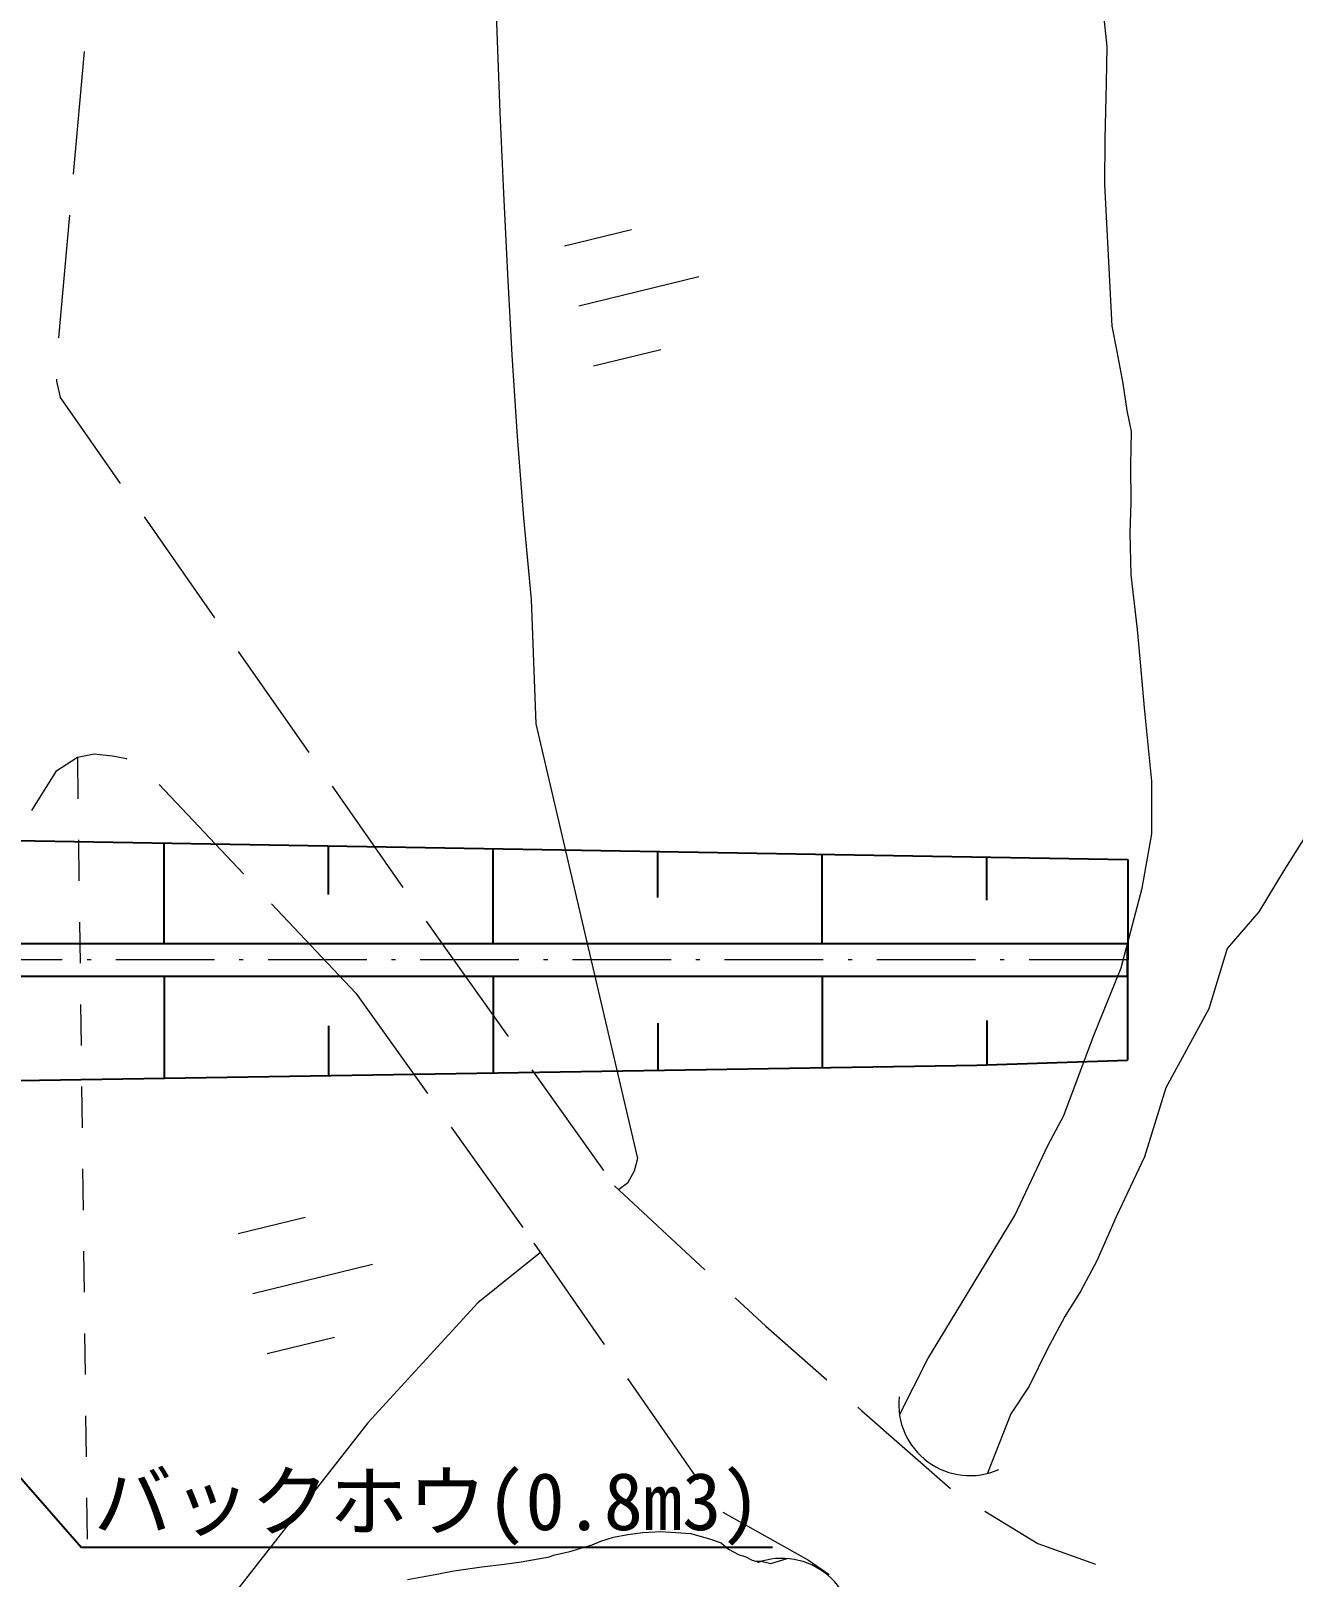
# Model space of a CAD drawing. Header units: millimetres. Extents: x -2078669 to -1085629, y -5987148 to 310365.
# Drawn here: x -1600260 to -1561906, y -5436709 to -5389728 of the extents above; entities that cross this region are included whole.
import ezdxf
from ezdxf.enums import TextEntityAlignment as Align

# ---------------------------------------------------------------- set-up
doc = ezdxf.new("R2010")
doc.units = ezdxf.units.MM
doc.header["$LTSCALE"] = 500
doc.linetypes.add('SXF_一点短鎖線', pattern=[9.25, 6, -1.5, 0.25, -1.5])
for name, color, linetype, lineweight in [('D-BGD', 7, 'Continuous', 13), ('D-BMK', 2, 'SXF_一点短鎖線', 13), ('D-BYP-STRA', 1, 'Continuous', 25), ('D-BYP-STRB', 5, 'Continuous', 25)]:
    doc.layers.add(name, color=color, linetype=linetype, lineweight=lineweight)
doc.styles.add('MS ゴシック', font='MS Gothic.ttf')
doc.dimstyles.new('DIM-500-F', dxfattribs={"dimscale": 500, "dimtxt": 3.5, "dimasz": 2.5, "dimexe": 0, "dimexo": 2, "dimgap": 0.8, "dimtad": 1, "dimdec": 0, "dimzin": 0, "dimdsep": 46, "dimtxsty": 'MS ゴシック', "dimblk": 'OPEN', "dimcen": 0.1, "dimclrd": 256, "dimclre": 256, "dimclrt": 256, "dimaunit": 1, "dimadec": 4, "dimazin": 0, "dimtfac": 1, "dimtdec": 0, "dimtmove": 2, "dimatfit": 3, "dimldrblk": 'OPEN', "dimfxl": 1, "dimtolj": 1, "dimtzin": 0, "dimlwd": -1, "dimlwe": -1, "dimarcsym": 2})

# ---------------------------------------------------------------- blocks, each defined once
blk = doc.blocks.new('河川平面')
at = {"layer": 'D-BGD', "linetype": 'Continuous'}
for p, q in [((1712327, -2755851, 363113), (1711990, -2759582, 362965)), ((1711877, -2760826, 362916), (1711541, -2764558, 362768)), ((1726918, -2761757), (1728958, -2761262)), ((1727360, -2763579), (1731005, -2762693)), ((1727803, -2765402), (1729843, -2764905)), ((1714145, -2769991, 362508), (1716288, -2773062, 362320)), ((1717003, -2774087, 362258), (1719146, -2777157, 362070)), ((1712120, -2777308, 362830), (1712135, -2778558, 362836)), ((1717161, -2780842, 362175), (1714598, -2778126, 362508)), ((1719860, -2778181, 362008), (1722004, -2781253, 361820)), ((1712151, -2779808, 362842), (1712166, -2781058, 362848)), ((1720578, -2784465, 361730), (1718015, -2781748, 362064)), ((1712182, -2782308, 362854), (1712198, -2783557, 362860)), ((1722717, -2782277, 361757), (1723031, -2782726, 361730)), ((1723031, -2782726, 361730), (1725205, -2785781, 361678)), ((1720578, -2784465, 361730), (1722754, -2787519, 361678)), ((1712213, -2784807, 362866), (1712228, -2786057, 362871)), ((1725930, -2786800, 361660), (1728105, -2789855, 361608)), ((1712245, -2787307, 362877), (1712260, -2788557, 362883)), ((1723479, -2788537, 361660), (1725655, -2791591, 361608)), ((1712275, -2789807, 362889), (1712291, -2791057, 362895)), ((1728436, -2790320, 361600), (1731184, -2792872, 361558)), ((1717003, -2791768), (1719044, -2791273)), ((1712306, -2792307, 362901), (1712321, -2793557, 362907)), ((1725992, -2792064, 361600), (1728126, -2795147, 361581)), ((1717445, -2793590), (1721090, -2792704)), ((1712338, -2794806, 362913), (1712353, -2796056, 362919)), ((1717888, -2795413), (1719928, -2794917)), ((1728838, -2796175, 361575), (1730972, -2799259, 361556)), ((1712368, -2797306, 362925), (1712384, -2798556, 362931)), ((1712399, -2799806, 362937), (1712415, -2801056, 362943))]:
    blk.add_line(p, q, dxfattribs=at)
at = {"layer": 'D-BGD', "linetype": 'Continuous', "elevation": 362000}
for points in [[(1724775, -2752805), (1724865, -2755256), (1724956, -2757707), (1725068, -2760160), (1725190, -2762617), (1725320, -2765079), (1725481, -2767548), (1725673, -2770023), (1725905, -2772509), (1726053, -2776285), (1727459, -2782307), (1729143, -2789492), (1729040, -2789871), (1728831, -2790235), (1728563, -2790439)], [(1726186, -2792348), (1724283, -2793873), (1720948, -2797527), (1715839, -2804048), (1715510, -2804620), (1715317, -2805017), (1715318, -2805295)]]:
    blk.add_lwpolyline(points, dxfattribs=at)
at = {"layer": 'D-BGD', "linetype": 'Continuous', "extrusion": (0.081294, -0.003671, 0.996683), "elevation": 510823}
blk.add_lwpolyline([(-2685792, -1798909), (-2685853, -1798911), (-2686338, -1799044), (-2688863, -1800988)], dxfattribs=at)
at = {"layer": 'D-BGD', "linetype": 'Continuous', "extrusion": (-0.241241, -0.274682, 0.930781), "elevation": 686049}
blk.add_lwpolyline([(3144983, -757749), (3146253, -757788), (3148732, -757788)], dxfattribs=at)
at = {"layer": 'D-BGD', "linetype": 'Continuous', "extrusion": (0.659474, 0.75151, 0.018092), "elevation": -950732}
blk.add_lwpolyline([(-3149591, 378792), (-3149758, 378792), (-3153340, 378755)], dxfattribs=at)
at = {"layer": 'D-BGD', "linetype": 'Continuous', "extrusion": (-0.066377, -0.162317, 0.984504), "elevation": 695520}
blk.add_lwpolyline([(2662798, -1843004), (2665767, -1843380), (2666506, -1843545)], dxfattribs=at)
at = {"layer": 'D-BGD', "linetype": 'Continuous', "extrusion": (-0.012457, -0.067384, 0.997649), "elevation": 527634}
blk.add_lwpolyline([(2219743, -2406801), (2221505, -2407472), (2223344, -2407779)], dxfattribs=at)
at = {"layer": 'D-BGD', "linetype": 'Continuous'}
for points in [[(1737098, -2797283, 360500), (1737963, -2795577, 360430), (1740604, -2791224, 360440), (1741610, -2789092, 360350), (1742089, -2788179, 360340), (1742999, -2785773, 360360), (1743837, -2783693, 360350), (1744474, -2781280, 360240), (1744768, -2779626, 360080), (1744767, -2778865, 360050), (1744767, -2778022, 360050), (1744547, -2775797, 360170), (1744432, -2774531, 360190), (1744336, -2773415, 360210), (1744136, -2771755, 360230), (1744107, -2770481, 360280), (1744143, -2769555, 360380), (1744129, -2768417, 360480), (1744148, -2767401, 360510), (1744019, -2766762, 360510), (1743901, -2765944, 360500), (1743711, -2764970, 360490), (1743563, -2764204, 360490), (1743338, -2759900, 360120), (1743347, -2758520, 360020), (1743388, -2756803, 359990), (1743407, -2755706, 360000), (1743298, -2754652, 360030)], [(1749934, -2778905, 360090), (1748775, -2780742, 360130), (1748021, -2781992, 360150), (1747056, -2783110, 360210), (1746497, -2784945, 360270), (1745197, -2787347, 360210), (1744547, -2789442, 360180), (1743684, -2791264, 360150), (1743100, -2792601, 360170), (1742612, -2793509, 360190), (1742119, -2794287, 360220), (1741586, -2795295, 360260), (1741037, -2796410, 360340), (1740487, -2797247, 360340), (1739773, -2799051, 360520)], [(1713626, -2777356, 362560), (1713610, -2777345, 362560), (1713184, -2777262, 362560), (1712628, -2777207, 362790), (1712120, -2777308, 362830), (1711459, -2777735, 362820), (1710728, -2778914, 362811)], [(1722145, -2802287, 360580), (1723038, -2802119, 360600), (1723554, -2802024, 360600), (1724408, -2801903, 360600), (1725089, -2801822, 360590), (1725604, -2801749, 360590), (1726464, -2801597, 360590), (1726588, -2801542, 360590), (1727078, -2801431, 360590), (1727762, -2801225, 360580), (1728019, -2801118, 360560), (1728411, -2800998, 360540), (1728842, -2800911, 360540), (1729289, -2800856, 360540), (1729850, -2800822, 360540), (1730761, -2800884, 360540), (1731356, -2801053, 360570), (1731680, -2801170, 360570), (1731907, -2801358, 360590), (1732207, -2801519, 360600), (1732426, -2801599, 360610), (1732622, -2801700, 360610), (1732723, -2801723, 360610), (1732893, -2801729, 360620), (1733189, -2801795, 360640), (1733682, -2801640, 360640)]]:
    blk.add_polyline3d(points, dxfattribs=at)
for centre, start, end in [((1739241, -2796962), 173.8505, 293.8519), ((1733524, -2803806), 350.0905, 110.0919)]:
    blk.add_arc(centre, 2165, start, end, dxfattribs=at)
blk = doc.blocks.new('_Open')
at = {"color": 0, "linetype": 'ByBlock', "lineweight": -2}
for p, q in [((-1, 0.167), (0, 0)), ((-1, -0.167), (0, 0)), ((0, 0), (-1, 0))]:
    blk.add_line(p, q, dxfattribs=at)

msp = doc.modelspace()

# ---------------------------------------------------------------- linework, layer by layer
at = {"layer": 'D-BMK', "linetype": 'SXF_一点短鎖線'}
msp.add_line((-1566930.9, -5417952.8, 362410.8), (-1736237.2, -5417952.7), dxfattribs=at)
at = {"layer": 'D-BYP-STRA'}
for p, q in [((-1646214.5, -5413552.7, 0), (-1566933.3, -5414902.7, 362400)), ((-1596214.5, -5417452.7, 0), (-1596214.5, -5414404.1, 0)), ((-1591214.5, -5415971, 0), (-1591214.5, -5414489.3, 0)), ((-1586214.5, -5417452.7, 0), (-1586214.5, -5414574.4, 0)), ((-1581214.5, -5416056.2, 0), (-1581214.5, -5414659.6, 0)), ((-1576214.5, -5417452.7, 0), (-1576214.5, -5414744.7, 0)), ((-1571214.5, -5416141.3, 0), (-1571214.5, -5414829.8, 0)), ((-1566928.6, -5414902.8, 362421.7), (-1566933.3, -5421002.7, 362400)), ((-1646214.5, -5417452.7, 0), (-1566933.3, -5417452.7, 362400)), ((-1566933.3, -5418452.7), (-1566933.3, -5417452.7)), ((-1646214.5, -5418452.7, 0), (-1566933.3, -5418452.7)), ((-1596214.5, -5418452.7, 0), (-1596214.5, -5421549.5, 0)), ((-1586214.5, -5418452.7, 0), (-1586214.5, -5421388.9, 0)), ((-1576214.5, -5418452.7, 0), (-1576214.5, -5421228.2, 0)), ((-1591214.5, -5419961, 0), (-1591214.5, -5421469.2, 0)), ((-1581214.5, -5419880.7, 0), (-1581214.5, -5421308.6, 0)), ((-1571214.5, -5419800.3, 0), (-1571214.5, -5421142.9, 0))]:
    msp.add_line(p, q, dxfattribs=at)
msp.add_polyline3d([(-1646214.5, -5422352.7, 0), (-1571514.5, -5421152.7, 362400), (-1566933.3, -5421002.7, 362400)], dxfattribs=at)
at = {"layer": 'D-BYP-STRB'}
msp.add_line((-1577724.2, -5435806.9, 0), (-1598724.2, -5435806.9, 0), dxfattribs=at)

# ---------------------------------------------------------------- block references
at = {"layer": 'D-BGD'}
msp.add_blockref('河川平面', (-3310965.8, -2634499.8), dxfattribs=at)

# ---------------------------------------------------------------- texts
at = {"layer": 'D-BYP-STRB', "style": 'MS ゴシック'}
msp.add_text('バックホウ(0.8m3)', height=1750, dxfattribs=at).set_placement((-1588224.2, -5435806.9, 0), align=Align.BOTTOM_CENTER)

# ---------------------------------------------------------------- leaders
at = {"layer": 'D-BYP-STRB'}
msp.add_leader([(-1606285.3, -5427179.8, 0), (-1598724.2, -5435806.9, 0)], dimstyle='DIM-500-F', dxfattribs=at)

doc.saveas('drawing.dxf')
